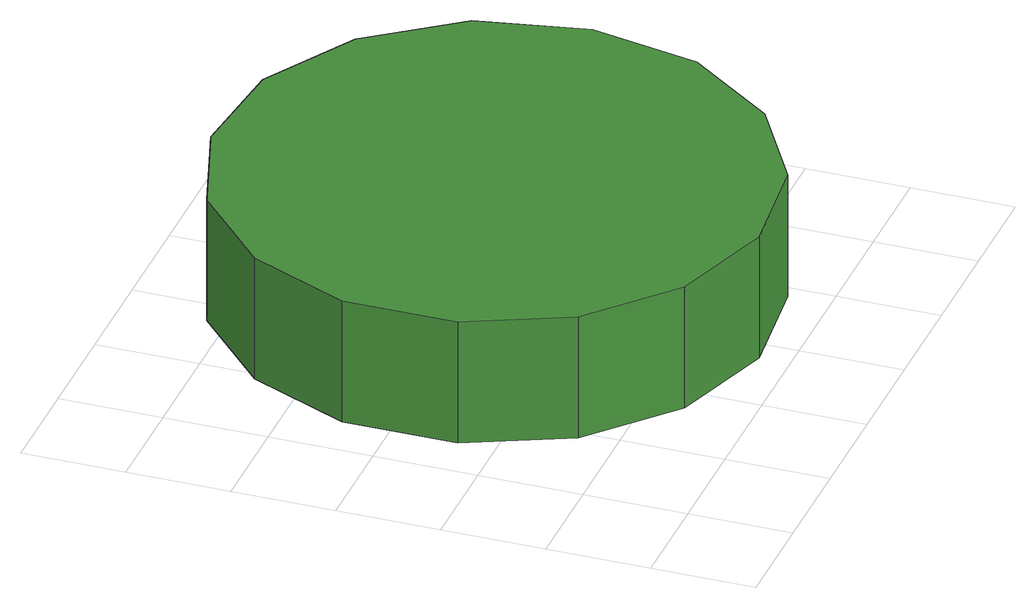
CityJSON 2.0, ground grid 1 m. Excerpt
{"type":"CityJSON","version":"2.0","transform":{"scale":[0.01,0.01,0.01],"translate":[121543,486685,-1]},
"CityObjects":{
"tree1":{"type":"SolitaryVegetationObject","attributes":{"function":"something"},"geometry":[{"type":"MultiSurface","lod":"1","boundaries":[[[0,1,2,3,4,5,6,7,8,9,10,11,12,13,14]],[[15,16,17,18,19,20,21,22,23,24,25,26,27,28,29]],[[0,29,28,1]],[[1,28,27,2]],[[2,27,26,3]],[[3,26,25,4]],[[4,25,24,5]],[[5,24,23,6]],[[6,23,22,7]],[[7,22,21,8]],[[8,21,20,9]],[[9,20,19,10]],[[10,19,18,11]],[[11,18,17,12]],[[12,17,16,13]],[[13,16,15,14]],[[14,15,29,0]]]}]}
},
"vertices":[
[567,291,219],[545,398,219],[480,486,219],[386,541,219],[277,552,219],[173,519,219],[92,445,219],[48,346,219],[48,236,219],[92,137,219],[173,64,219],[277,30,219],[386,41,219],[480,96,219],[545,184,219],[545,184,92],[480,96,92],[386,41,92],[277,30,92],[173,64,92],[92,137,92],[48,236,92],[48,346,92],[92,445,92],[173,519,92],[277,552,92],[386,541,92],[480,486,92],[545,398,92],[567,291,92]
]}
